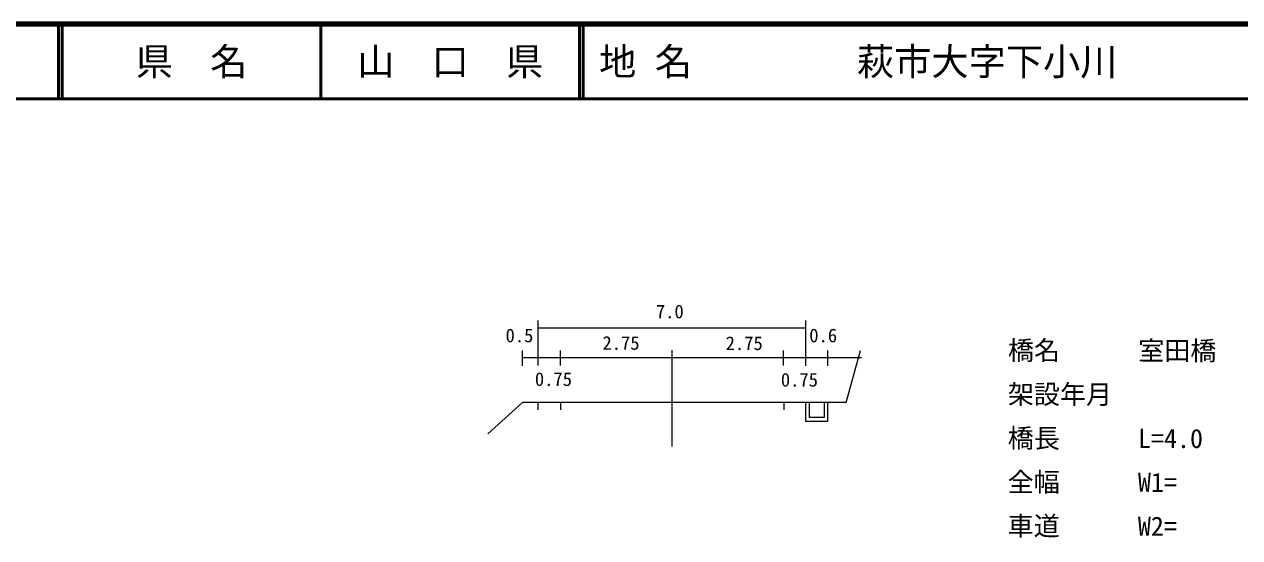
# Model space of a CAD drawing. Units: millimetres, scale not verified. Extents: x 40000 to 680000, y 20000 to 380000.
# Drawn here: x 293159 to 456450, y 311104 to 380000 of the extents above; entities that cross this region are included whole.
import ezdxf
from ezdxf.enums import TextEntityAlignment as Align

# ---------------------------------------------------------------- set-up
doc = ezdxf.new("R2010")
doc.units = ezdxf.units.MM
doc.header["$LTSCALE"] = 1000
for name, color, linetype, lineweight in [('M-BGD-RSTR', 7, 'Continuous', 13), ('M-TTL', 2, 'Continuous', 140), ('M-TTL-LINE', 7, 'Continuous', 50)]:
    doc.layers.add(name, color=color, linetype=linetype, lineweight=lineweight)
doc.layers.add('M-TTL-TXT', color=7, linetype='Continuous')
doc.layers.add('S-STR-HTXT', color=7, linetype='Continuous')
doc.styles.add('ＭＳ ゴシック', font='')
doc.styles.get('ＭＳ ゴシック').set_extended_font_data('MS Gothic')

msp = doc.modelspace()

# ---------------------------------------------------------------- linework, layer by layer
at = {"layer": 'M-BGD-RSTR'}
for p, q in [((362136, 340233), (362136, 334233)), ((398136, 340233), (398136, 334164)), ((398136, 339233), (362136, 339233)), ((360096, 334164), (360096, 336241)), ((405636, 335233), (360096, 335233)), ((365136, 336233), (365136, 334233)), ((380213, 323320), (380213, 336247)), ((395136, 336233), (395136, 334233)), ((401135, 334159), (401135, 336241)), ((403570, 329247), (405494, 336241)), ((360075, 329244), (355428, 325061)), ((398213, 329247), (360096, 329247)), ((362213, 328247), (362213, 329247)), ((365213, 329247), (365213, 328246)), ((395213, 329247), (395213, 328246)), ((398135, 329247), (398135, 326747)), ((403570, 329247), (398213, 329247)), ((398635, 327247), (398635, 329247)), ((400635, 329247), (400635, 327247)), ((401135, 326747), (401135, 329247)), ((398135, 326747), (401135, 326747)), ((400635, 327247), (398635, 327247))]:
    msp.add_line(p, q, dxfattribs=at)
at = {"layer": 'M-TTL'}
msp.add_line((680000, 380000), (40000, 380000), dxfattribs=at)
at = {"layer": 'M-TTL-LINE'}
for p, q in [((297750, 380000), (297750, 370000)), ((298250, 380000), (298250, 370000)), ((333000, 380000), (333000, 370000)), ((367750, 380000), (367750, 370000)), ((368250, 380000), (368250, 370000)), ((40000, 370000), (680000, 370000))]:
    msp.add_line(p, q, dxfattribs=at)

# ---------------------------------------------------------------- texts
at = {"layer": 'M-BGD-RSTR', "style": 'ＭＳ ゴシック'}
for s, p in [('7.0', (378014, 339990)), ('0.5', (357816, 336780)), ('2.75', (370835, 335769)), ('2.75', (387386, 335733)), ('0.6', (398622, 336780)), ('0.75', (361757, 330912)), ('0.75', (394804, 330832))]:
    msp.add_text(s, height=1833, dxfattribs=at).set_placement(p, align=Align.BOTTOM_LEFT)
at = {"layer": 'M-TTL-TXT', "style": 'ＭＳ ゴシック'}
for s, p in [('県\u3000名', (315625, 375000)), ('山\u3000口\u3000県', (350375, 375000))]:
    msp.add_text(s, height=3666, dxfattribs=at).set_placement(p, align=Align.MIDDLE_CENTER)
for s, p in [('地 名', (370380, 375000)), ('萩市大字下小川', (405024, 375000))]:
    msp.add_text(s, height=3666, dxfattribs=at).set_placement(p, align=Align.MIDDLE_LEFT)
at = {"layer": 'S-STR-HTXT', "style": 'ＭＳ ゴシック'}
for s, p in [('橋名\u3000\u3000\u3000室田橋', (425309, 334192)), ('架設年月\u3000\u3000', (425298, 328301)), ('橋長\u3000\u3000\u3000L=4.0', (425288, 322410)), ('全幅\u3000\u3000\u3000W1=\u3000', (425278, 316519)), ('車道\u3000\u3000\u3000W2=\u3000', (425267, 310628))]:
    msp.add_text(s, height=2566, rotation=359.899, dxfattribs=at).set_placement(p, align=Align.BOTTOM_LEFT)

doc.saveas('drawing.dxf')
